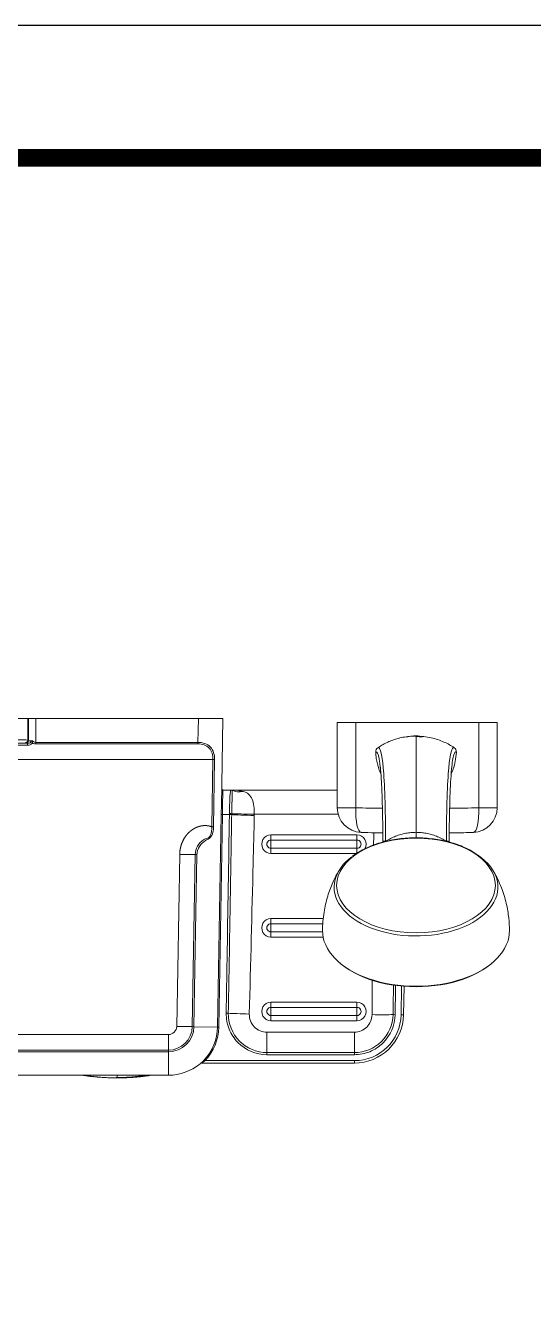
# Model space of a CAD drawing. Extents: x 4791 to 7950, y -233 to 2082.
# Drawn here: x 5805 to 6012, y 1563 to 2082 of the extents above; entities that cross this region are included whole.
import ezdxf

# ---------------------------------------------------------------- set-up
doc = ezdxf.new("R2010")
doc.units = 0
doc.header["$LTSCALE"] = 1.7
doc.header["$MEASUREMENT"] = 0
doc.layers.get('0').update_dxf_attribs({"linetype": 'CONTINUOUS'})
doc.layers.add('1', color=7, linetype='CONTINUOUS', true_color=0xffffff)

msp = doc.modelspace()

# ---------------------------------------------------------------- linework, layer by layer
at = {"ltscale": 0.5}
msp.add_lwpolyline([(4790.89, -233.13), (7950.41, -233.13), (7950.41, 2081.91), (4790.89, 2081.91)], close=True, dxfattribs=at)
at = {"color": 5, "linetype": 'ByBlock', "lineweight": 200, "const_width": 7.28}
msp.add_lwpolyline([(4841.7, -134), (7899.3, -134), (7899.3, 2028.16), (4841.7, 2028.16)], close=True, dxfattribs=at)
at = {"layer": '1', "color": 7, "linetype": 'Continuous', "lineweight": 18}
for p, q in [((5796.32, 1800.22), (5806.32, 1800.22)), ((5806.53, 1800.22), (5806.32, 1800.22)), ((5806.53, 1800.22), (5809.53, 1800.22)), ((5875.58, 1800.22), (5809.53, 1800.22)), ((5875.58, 1800.22), (5885.58, 1800.22)), ((5885.58, 1800.22), (5884.96, 1764.43)), ((5932.08, 1798.66), (5932.08, 1764.01)), ((5939.58, 1798.66), (5932.08, 1798.66)), ((5989.58, 1798.66), (5939.58, 1798.66)), ((5997.08, 1798.66), (5989.58, 1798.66)), ((5997.08, 1764.01), (5997.08, 1798.66)), ((5885.58, 1771.22), (5888.83, 1771.22)), ((5889.08, 1771.22), (5932.08, 1771.22)), ((5959.21, 1691.43), (5959, 1679.87)), ((5939.01, 1660.22), (5876.74, 1660.22)), ((5443.27, 1655.27), (5863.4, 1655.27)), ((5863.4, 1655.28), (5863.4, 1655.27))]:
    msp.add_line(p, q, dxfattribs=at)
at = {"layer": '1', "color": 7, "linetype": 'Continuous', "lineweight": 13}
for p, q in [((5806.32, 1800.22), (5806.32, 1791.48)), ((5806.53, 1791.27), (5806.53, 1800.22)), ((5809.53, 1800.22), (5809.53, 1790.58)), ((5875.41, 1790.58), (5875.58, 1800.22)), ((5939.58, 1764.01), (5939.58, 1798.66)), ((5989.58, 1764.01), (5989.58, 1798.66)), ((5805.53, 1790.27), (5805.32, 1790.48)), ((5806.32, 1791.48), (5806.53, 1791.27)), ((5809.53, 1790.58), (5875.41, 1790.58)), ((5809.53, 1790.58), (5809.53, 1789.95)), ((5875.41, 1789.95), (5875.41, 1790.58)), ((5789.63, 1790.23), (5806.11, 1790.23)), ((5806.11, 1789.39), (5789.63, 1789.39)), ((5806.11, 1789.39), (5806.11, 1790.23)), ((5875.41, 1789.95), (5809.53, 1789.95)), ((5881.52, 1783.6), (5785.01, 1783.6)), ((5881.04, 1756.24), (5881.52, 1783.6)), ((5881.52, 1783.6), (5882.21, 1783.59)), ((5882.21, 1783.59), (5881.73, 1756.23)), ((5885.58, 1771.22), (5885.46, 1764.26)), ((5883.38, 1674.87), (5884.89, 1761.22)), ((5885.39, 1761.22), (5883.88, 1674.86)), ((5885.39, 1761.22), (5884.89, 1761.22)), ((5888.22, 1761.22), (5885.39, 1761.22)), ((5888.22, 1761.22), (5889.14, 1761.2)), ((5888.22, 1761.21), (5889.14, 1761.2)), ((5932.43, 1761.39), (5898.34, 1761.39)), ((5932.08, 1764.01), (5939.58, 1764.01)), ((5989.58, 1764.01), (5997.08, 1764.01)), ((5905.08, 1752.94), (5940.08, 1752.94)), ((5905.08, 1750.88), (5905.08, 1752.94)), ((5905.08, 1747.56), (5905.08, 1750.88)), ((5940.08, 1750.88), (5905.08, 1750.88)), ((5940.08, 1752.94), (5940.08, 1750.88)), ((5940.08, 1747.56), (5940.08, 1750.88)), ((5866.78, 1675.16), (5868, 1745.06)), ((5873.12, 1675.05), (5874.34, 1744.95)), ((5875.01, 1744.93), (5873.79, 1675.03)), ((5905.08, 1747.56), (5940.08, 1747.56)), ((5905.08, 1747.56), (5905.08, 1745.46)), ((5940.08, 1745.46), (5905.08, 1745.46)), ((5940.08, 1745.46), (5940.08, 1747.56)), ((5905.08, 1718.95), (5926.48, 1718.95)), ((5905.08, 1716.89), (5905.08, 1718.95)), ((5905.08, 1713.56), (5905.08, 1716.89)), ((5926.31, 1716.89), (5905.08, 1716.89)), ((5905.08, 1711.46), (5905.08, 1713.56)), ((5905.08, 1713.56), (5926.09, 1713.56)), ((5926.34, 1711.46), (5905.08, 1711.46)), ((5958, 1679.88), (5958.21, 1691.52)), ((5905.08, 1684.95), (5940.08, 1684.95)), ((5905.08, 1682.89), (5905.08, 1684.95)), ((5905.08, 1679.57), (5905.08, 1682.89)), ((5940.08, 1682.89), (5905.08, 1682.89)), ((5940.08, 1682.89), (5940.08, 1684.95)), ((5940.08, 1679.57), (5940.08, 1682.89)), ((5886.91, 1680.49), (5887.77, 1680.48)), ((5905.08, 1677.47), (5905.08, 1679.57)), ((5905.08, 1679.57), (5940.08, 1679.57)), ((5940.08, 1677.47), (5905.08, 1677.47)), ((5940.08, 1677.47), (5940.08, 1679.57)), ((5955.58, 1679.91), (5954.73, 1679.93)), ((5958, 1679.88), (5959, 1679.87)), ((5437.77, 1671.83), (5863.4, 1671.83)), ((5863.4, 1671.83), (5863.4, 1665.49)), ((5866.78, 1675.16), (5873.12, 1675.05)), ((5873.12, 1675.05), (5873.79, 1675.03)), ((5883.38, 1674.87), (5873.79, 1675.03)), ((5883.38, 1674.87), (5883.88, 1674.86)), ((5903.49, 1672.79), (5939.01, 1672.79)), ((5903.49, 1672.79), (5903.49, 1664.49)), ((5939.01, 1672.79), (5939.01, 1664.49)), ((5437.77, 1665.49), (5863.4, 1665.49)), ((5863.4, 1664.82), (5437.77, 1664.82)), ((5863.4, 1665.49), (5863.4, 1664.82)), ((5863.4, 1655.28), (5863.4, 1664.82)), ((5878.36, 1661.22), (5877.99, 1661.56)), ((5878.36, 1661.22), (5939.01, 1661.22)), ((5903.49, 1663.65), (5903.49, 1664.49)), ((5903.49, 1664.49), (5939.01, 1664.49)), ((5939.01, 1663.65), (5903.49, 1663.65)), ((5939.01, 1663.65), (5939.01, 1664.49)), ((5939.01, 1661.22), (5939.01, 1660.22)), ((5443.27, 1655.28), (5863.4, 1655.28)), ((5841.38, 1654.22), (5841.38, 1654.22)), ((5841.93, 1654.22), (5841.93, 1654.22)), ((5842.58, 1654.22), (5842.58, 1654.22))]:
    msp.add_line(p, q, dxfattribs=at)
at = {"layer": '1', "color": 7, "linetype": 'Continuous', "lineweight": 18}
for centre, radius, start, end in [((5964.08, 1780.74), 12.48, 90, 107.1984), ((5964.08, 1780.74), 12.48, 86.6517, 90), ((5885.58, 1771.72), 0.5, 179, 270), ((5942.08, 1764.01), 10, 180, 268.0492), ((5987.08, 1764.01), 10, 271.9508, 0), ((5842.58, 1745.81), 91.59, 261.3008, 261.8102), ((5842.58, 1745.81), 91.59, 261.3008, 270), ((5842.58, 1745.81), 91.59, 261.8102, 262.1662), ((5842.58, 1745.81), 91.59, 262.1662, 262.532), ((5842.58, 1745.81), 91.59, 262.532, 262.8819), ((5842.58, 1745.81), 91.59, 262.8819, 263.679), ((5842.58, 1745.81), 91.59, 263.679, 264.0167), ((5842.58, 1745.81), 91.59, 264.0167, 264.4694), ((5842.58, 1745.81), 91.59, 264.4694, 264.807), ((5842.58, 1745.81), 91.59, 264.807, 266.1755), ((5842.58, 1745.81), 91.59, 266.1755, 266.5191), ((5842.58, 1745.81), 91.59, 266.5191, 267.5897), ((5842.58, 1745.81), 91.59, 267.5897, 267.9333), ((5842.58, 1745.81), 91.59, 267.9333, 268.4033), ((5842.58, 1745.81), 91.59, 268.4033, 268.7525), ((5842.58, 1745.81), 91.59, 268.7525, 269.2478), ((5842.58, 1745.81), 91.59, 269.2478, 269.5893), ((5842.58, 1745.81), 91.59, 269.5893, 270), ((5842.58, 1745.81), 91.59, 270, 278.6992), ((5842.58, 1745.81), 91.59, 270, 270.0891), ((5842.58, 1745.81), 91.59, 270.0891, 270.4324), ((5842.58, 1745.81), 91.59, 270.4324, 272.2598), ((5842.58, 1745.81), 91.59, 272.2598, 272.4459), ((5842.58, 1745.81), 91.59, 272.4459, 273.4965), ((5842.58, 1745.81), 91.59, 273.3337, 273.4965), ((5842.58, 1745.81), 91.59, 273.4965, 273.5846), ((5842.58, 1745.81), 91.59, 273.5846, 275.2714), ((5842.58, 1745.81), 91.59, 275.2714, 275.44), ((5842.58, 1745.81), 91.59, 275.44, 276.0473), ((5842.58, 1745.81), 91.59, 276.0473, 276.055), ((5842.58, 1745.81), 91.59, 277.1413, 277.2549), ((5842.58, 1745.81), 91.59, 277.2549, 278.6992)]:
    msp.add_arc(centre, radius, start, end, dxfattribs=at)
at = {"layer": '1', "color": 7, "linetype": 'Continuous', "lineweight": 13}
for centre, radius, start, end in [((5964.08, 1780.74), 12.18, 78.1594, 90), ((5939.01, 1680.22), 19, 270, 359), ((5863.4, 1675.22), 3.39, 270, 359), ((5863.4, 1675.22), 9.73, 270, 359), ((5863.4, 1675.22), 19.99, 316.8961, 359)]:
    msp.add_arc(centre, radius, start, end, dxfattribs=at)
at = {"layer": '1', "color": 7, "linetype": 'Continuous', "lineweight": 18, "extrusion": (0, 0, -1)}
for centre, radius, start, end in [((-5939.01, 1680.22), 20, 181, 270), ((-5842.58, 1745.81), 91.59, 270.002, 278.6992), ((-5842.58, 1745.81), 91.59, 270.002, 278.6992), ((-5842.58, 1745.81), 91.59, 270, 278.6992), ((-5842.58, 1745.81), 91.59, 270, 278.6992), ((-5842.58, 1745.81), 91.59, 261.3008, 270.002), ((-5842.58, 1745.81), 91.59, 261.3008, 270.002), ((-5842.58, 1745.81), 91.59, 261.3008, 270), ((-5842.58, 1745.81), 91.59, 261.3008, 270)]:
    msp.add_arc(centre, radius, start, end, dxfattribs=at)
at = {"layer": '1', "color": 7, "linetype": 'Continuous', "lineweight": 13, "extrusion": (0, 0, -1)}
for radius, end in [(10.4, 270), (20.49, 223.1039)]:
    msp.add_arc((-5863.4, 1675.22), radius, 181, end, dxfattribs=at)
at = {"layer": '1', "color": 7, "linetype": 'Continuous', "lineweight": 13}
for centre, major_axis, ratio, start_param, end_param in [((5796.32, 1791.48), (10, 0), 0.01571, 0.017453, 1.570796), ((5805.32, 1791.48), (-0.707, -0.707), 0.999695, 0.78555, 2.356042), ((5805.53, 1791.27), (-0.707, -0.707), 0.999695, 0.78555, 2.356042), ((5809.53, 1791.27), (3, 0), 0.023273, 3.159046, 4.179762), ((5808.07, 1788.91), (-1.56, 1.26), 0.568767, 5.142211, 5.676888), ((5809.53, 1790.27), (4, 0), 0.017455, 3.159046, 3.687156), ((5888.83, 1770.22), (0, 1), 0.99677, 5.790672, 6.283185), ((5888.84, 1770.22), (0, 1), 0.999207, 5.821077, 6.283185), ((5893.74, 1780.06), (-4.66, -8.85), 0.795475, 0.029304, 0.585213), ((5885.46, 1764.42), (0.5, -0.009), 0.304869, 3.141593, 4.71771), ((5888.22, 1761.59), (-1, 0.02), 0.041695, 3.544582, 4.713238), ((5898.34, 1761.56), (-10, 0.1), 0.017452, 0.402684, 1.570971), ((5898.34, 1761.05), (-10, 0.24), 0.017448, 0.402796, 1.571208), ((5942.08, 1764.01), (-0.34, -9.99), 0.249864, 4.720899, 6.283085), ((5987.08, 1764.01), (0.34, -9.99), 0.249864, 6.279359, 7.845471), ((5905.08, 1749.2), (3.74, 0), 0.999848, 1.570796, 4.712389), ((5905.08, 1749.22), (-1.66, 0), 0.999848, 4.712389, 7.853982), ((5940.08, 1749.2), (3.74, 0), 0.999848, 5.76173, 7.853982), ((5940.08, 1749.22), (-1.66, 0), 0.999848, 1.570796, 4.712389), ((5964.08, 1731.74), (33.3, 0), 0.596225, 2.98713, 6.398024), ((5905.08, 1715.2), (3.74, 0), 0.999848, 1.570796, 4.712389), ((5905.08, 1715.22), (-1.66, 0), 0.999848, 4.712389, 7.853982), ((5905.08, 1681.21), (3.74, 0), 0.999848, 1.570796, 4.712389), ((5905.08, 1681.23), (-1.66, 0), 0.999848, 4.712389, 7.853982), ((5940.08, 1681.21), (3.74, 0), 0.999848, 4.712389, 7.853982), ((5940.08, 1681.23), (-1.66, 0), 0.999848, 1.570796, 4.712389), ((5896.31, 1680.34), (-10, 0.27), 0.017446, 0.546949, 1.571264), ((5946.19, 1680.09), (10, -0.08), 0.017452, 4.71253, 5.73577), ((5876.28, 1661.22), (0, 1), 0.977992, 3.713811, 3.761265)]:
    msp.add_ellipse(centre, major_axis=major_axis, ratio=ratio, start_param=start_param, end_param=end_param, dxfattribs=at)
msp.add_ellipse((5964.08, 1732.43), major_axis=(32.28, 0), ratio=0.596225, dxfattribs=at)
at = {"layer": '1', "color": 7, "linetype": 'Continuous', "lineweight": 18}
for centre, major_axis, ratio, start_param, end_param in [((5964.08, 1731.74), (33.3, 0), 0.596225, 2.468509, 2.98713), ((5964.08, 1731.74), (33.3, 0), 0.596225, 0.114839, 0.721523), ((5964.08, 1714.09), (-38, 0), 0.596225, 6.279459, 9.428504), ((5964.08, 1713.72), (37.7, 0), 0.596225, 3.638571, 5.786207), ((5875.63, 1660.74), (0.645, -0.765), 0.011229, 0.09119, 0.100595)]:
    msp.add_ellipse(centre, major_axis=major_axis, ratio=ratio, start_param=start_param, end_param=end_param, dxfattribs=at)
at = {"layer": '1', "color": 7, "linetype": 'Continuous', "lineweight": 13}
for points, degree, knots in [([(5806.11, 1790.23), (5806.3, 1790.23), (5806.49, 1790.24), (5806.8, 1790.29), (5806.92, 1790.32), (5807.06, 1790.36), (5807.08, 1790.37), (5807.12, 1790.39), (5807.14, 1790.4), (5807.17, 1790.42), (5807.18, 1790.43), (5807.19, 1790.44), (5807.19, 1790.45), (5807.2, 1790.45)], 3, [0, 0, 0, 0, 0.528618, 0.528618, 0.839446, 0.839446, 0.895958, 0.895958, 0.95327, 0.95327, 0.982773, 0.982773, 1, 1, 1, 1]), ([(5807.2, 1790.45), (5807.22, 1790.49), (5807.25, 1790.53), (5807.31, 1790.61), (5807.34, 1790.66), (5807.41, 1790.75), (5807.46, 1790.8), (5807.56, 1790.9), (5807.62, 1790.95), (5807.74, 1791.04), (5807.79, 1791.07), (5807.89, 1791.14), (5807.94, 1791.17), (5808, 1791.2), (5808, 1791.21), (5808.01, 1791.21)], 3, [0, 0, 0, 0, 0.139275, 0.139275, 0.277239, 0.277239, 0.440101, 0.440101, 0.648676, 0.648676, 0.819149, 0.819149, 0.990153, 0.990153, 1, 1, 1, 1]), ([(5808.01, 1791.21), (5808.03, 1791.19), (5808.06, 1791.17), (5808.29, 1790.99), (5808.51, 1790.85), (5808.93, 1790.67), (5809.12, 1790.62), (5809.39, 1790.59), (5809.46, 1790.58), (5809.53, 1790.58)], 3, [0, 0, 0, 0, 0.063928, 0.063928, 0.540238, 0.540238, 0.878753, 0.878753, 1, 1, 1, 1]), ([(5808.01, 1791.21), (5808.01, 1791.2), (5808.01, 1791.2), (5808.02, 1791.17), (5808.04, 1791.15), (5808.06, 1791.1), (5808.07, 1791.07), (5808.11, 1790.99), (5808.13, 1790.94), (5808.17, 1790.84), (5808.18, 1790.79), (5808.2, 1790.66), (5808.21, 1790.58), (5808.19, 1790.45), (5808.17, 1790.41), (5808.13, 1790.32), (5808.1, 1790.28), (5808.07, 1790.24)], 3, [0, 0, 0, 0, 0.009278, 0.009278, 0.089428, 0.089428, 0.169543, 0.169543, 0.329126, 0.329126, 0.469832, 0.469832, 0.698249, 0.698249, 0.848801, 0.848801, 1, 1, 1, 1]), ([(5875.41, 1790.58), (5877.35, 1790.58), (5879.24, 1789.95), (5881.68, 1787.42), (5882.24, 1785.52), (5882.21, 1783.59)], 3, [0, 0, 0, 0, 0.5, 0.5, 1, 1, 1, 1]), ([(5808.07, 1790.24), (5807.99, 1790.11), (5807.87, 1789.99), (5807.57, 1789.76), (5807.37, 1789.65), (5806.9, 1789.48), (5806.62, 1789.42), (5806.27, 1789.39), (5806.19, 1789.39), (5806.11, 1789.39)], 3, [0, 0, 0, 0, 0.241099, 0.241099, 0.544622, 0.544622, 0.900155, 0.900155, 1, 1, 1, 1]), ([(5809.53, 1789.95), (5809.18, 1789.95), (5808.83, 1790), (5808.5, 1790.1), (5808.38, 1790.13), (5808.25, 1790.17), (5808.12, 1790.22), (5808.09, 1790.23), (5808.07, 1790.24)], 3, [0, 0, 0, 0, 0.693295, 0.693295, 0.693295, 0.950857, 0.950857, 1, 1, 1, 1]), ([(5881.52, 1783.6), (5881.55, 1785.34), (5881.06, 1787.06), (5878.86, 1789.38), (5877.15, 1789.95), (5875.41, 1789.95)], 3, [0, 0, 0, 0, 0.5, 0.5, 1, 1, 1, 1]), ([(5949.77, 1778.03), (5949.76, 1778.21), (5949.65, 1779.53), (5949.48, 1781.21), (5949.25, 1782.98), (5949.01, 1784.42), (5948.66, 1785.81), (5948.21, 1786.73), (5947.85, 1786.69), (5947.68, 1786.66)], 3, [0, 0, 0, 0, 0.029024, 0.208861, 0.301581, 0.420594, 0.587018, 0.80454, 1, 1, 1, 1]), ([(5978.4, 1778.05), (5978.41, 1778.23), (5978.42, 1778.4), (5978.69, 1781.59), (5978.97, 1783.71), (5979.66, 1786.37), (5980.06, 1786.9), (5980.49, 1786.66)], 3, [0, 0, 0, 0, 0.027628, 0.027628, 0.513814, 0.513814, 1, 1, 1, 1]), ([(5888.22, 1761.63), (5888.27, 1764.2), (5888.35, 1766.67), (5888.54, 1770.19), (5888.64, 1771.22), (5888.83, 1771.22)], 3, [0, 0, 0, 0, 0.5, 0.5, 1, 1, 1, 1]), ([(5889.08, 1771.22), (5889.08, 1771.22), (5889.09, 1771.22), (5890.03, 1771.21), (5890.96, 1771.15), (5892.51, 1770.92), (5893.13, 1770.8), (5893.74, 1770.64)], 3, [0, 0, 0, 0, 0.003511, 0.003511, 0.596923, 0.596923, 1, 1, 1, 1]), ([(5889.08, 1771.22), (5889.08, 1771.22), (5889.08, 1771.22), (5889.08, 1771.22), (5889.09, 1771.22), (5889.14, 1771.21), (5889.19, 1771.19), (5889.25, 1771.15), (5889.27, 1771.13), (5889.28, 1771.11)], 3, [0, 0, 0, 0, 0.00434, 0.00434, 0.110176, 0.110176, 0.693323, 0.693323, 1, 1, 1, 1]), ([(5889.3, 1771.1), (5889.4, 1770.94), (5889.35, 1769.86), (5889.26, 1766.41), (5889.19, 1764.04), (5889.14, 1761.59)], 3, [0, 0, 0, 0, 0.5, 0.5, 1, 1, 1, 1]), ([(5893.74, 1770.64), (5895.52, 1770.17), (5896.76, 1769.15), (5898.18, 1765.87), (5898.39, 1763.65), (5898.34, 1761.39)], 3, [0, 0, 0, 0, 0.5, 0.5, 1, 1, 1, 1]), ([(5886.91, 1680.49), (5887.03, 1687.83), (5887.15, 1695.16), (5887.58, 1722.06), (5887.9, 1741.64), (5888.22, 1761.21)], 3, [0, 0, 0, 0, 0.272507, 0.272507, 1, 1, 1, 1]), ([(5889.14, 1761.2), (5889.13, 1760.53), (5889.11, 1759.87), (5889.06, 1756.53), (5889.01, 1753.87), (5888.79, 1740.54), (5888.61, 1729.87), (5888.21, 1706.3), (5887.99, 1693.39), (5887.77, 1680.48)], 3, [0, 0, 0, 0, 0.024773, 0.024773, 0.123867, 0.123867, 0.520239, 0.520239, 1, 1, 1, 1]), ([(5898.34, 1760.88), (5898.18, 1754.38), (5898.03, 1747.89), (5897.37, 1720.99), (5896.85, 1700.58), (5896.31, 1680.17)], 3, [0, 0, 0, 0, 0.24132, 0.24132, 1, 1, 1, 1]), ([(5898.34, 1761.39), (5898.34, 1761.34), (5898.34, 1761.3), (5898.34, 1761.13), (5898.34, 1761), (5898.34, 1760.88)], 3, [0, 0, 0, 0, 0.270595, 0.270595, 1, 1, 1, 1]), ([(5868, 1745.06), (5868.02, 1746.34), (5868.29, 1747.59), (5868.55, 1748.85), (5869.05, 1750.02), (5869.55, 1751.21), (5870.28, 1752.25), (5871.02, 1753.31), (5871.96, 1754.16), (5872.92, 1755.04), (5874.04, 1755.64), (5874.6, 1755.95), (5875.2, 1756.17), (5875.8, 1756.4), (5876.42, 1756.55), (5877.05, 1756.69), (5877.68, 1756.74), (5878.33, 1756.79), (5878.97, 1756.73), (5879.61, 1756.68), (5880.23, 1756.52), (5880.65, 1756.4), (5881.04, 1756.24)], 2, [0, 0, 0, 0.127666, 0.127666, 0.255332, 0.255332, 0.382999, 0.382999, 0.510665, 0.510665, 0.638331, 0.638331, 0.702164, 0.702164, 0.765997, 0.765997, 0.82983, 0.82983, 0.893663, 0.893663, 0.957497, 0.957497, 1, 1, 1]), ([(5874.34, 1744.95), (5874.38, 1747.35), (5875.67, 1749.75), (5878.18, 1751.31), (5878.71, 1751.54), (5879.53, 1751.78), (5879.81, 1751.85), (5880.2, 1752.25), (5880.33, 1752.5), (5880.93, 1753.8), (5881.06, 1755.04), (5881.04, 1756.24)], 3, [0, 0, 0, 0, 0.5, 0.5, 0.625, 0.625, 0.6875, 0.6875, 0.75, 0.75, 1, 1, 1, 1]), ([(5881.73, 1756.23), (5881.71, 1755.02), (5881.51, 1753.81), (5880.76, 1752.27), (5880.42, 1751.81), (5879.53, 1751.22), (5879.03, 1751), (5877.59, 1750.11), (5876.68, 1749.29), (5875.41, 1747.31), (5875.03, 1746.14), (5875.01, 1744.93)], 3, [0, 0, 0, 0, 0.25, 0.25, 0.375, 0.375, 0.5, 0.5, 0.75, 0.75, 1, 1, 1, 1]), ([(5964.08, 1754.02), (5963.4, 1754), (5962.02, 1753.97), (5959.94, 1753.67), (5957.85, 1753.18), (5955.77, 1752.48), (5953.71, 1751.59), (5952.4, 1750.83), (5951.73, 1750.44)], 3, [0, 0, 0, 0, 0.157598, 0.318344, 0.482594, 0.650703, 0.823038, 1, 1, 1, 1]), ([(5964.08, 1754.02), (5964.77, 1754), (5966.15, 1753.97), (5968.23, 1753.67), (5970.31, 1753.18), (5972.39, 1752.48), (5974.45, 1751.59), (5975.77, 1750.83), (5976.43, 1750.44)], 3, [0, 0, 0, 0, 0.157597, 0.318341, 0.482591, 0.6507, 0.823036, 1, 1, 1, 1]), ([(5954.73, 1679.93), (5954.74, 1680.6), (5954.75, 1681.26), (5954.81, 1684.6), (5954.86, 1687.26), (5954.92, 1690.62), (5954.93, 1691.3), (5954.95, 1691.99)], 3, [0, 0, 0, 0, 0.165817, 0.165817, 0.829085, 0.829085, 1, 1, 1, 1]), ([(5903.49, 1663.65), (5899.07, 1663.65), (5894.73, 1665.49), (5890.14, 1670.16), (5888.91, 1672.03), (5887.28, 1676.1), (5886.88, 1678.28), (5886.91, 1680.49)], 3, [0, 0, 0, 0, 0.5, 0.5, 0.75, 0.75, 1, 1, 1, 1]), ([(5887.77, 1680.48), (5887.7, 1676.28), (5889.34, 1672.18), (5895.22, 1666.2), (5899.29, 1664.49), (5903.49, 1664.49)], 3, [0, 0, 0, 0, 0.5, 0.5, 1, 1, 1, 1]), ([(5896.31, 1680.17), (5896.26, 1678.24), (5897, 1676.34), (5899.68, 1673.58), (5901.56, 1672.79), (5903.49, 1672.79)], 3, [0, 0, 0, 0, 0.5, 0.5, 1, 1, 1, 1]), ([(5939.01, 1664.49), (5943.11, 1664.49), (5947.11, 1666.13), (5952.94, 1671.86), (5954.66, 1675.83), (5954.73, 1679.93)], 3, [0, 0, 0, 0, 0.5, 0.5, 1, 1, 1, 1]), ([(5939.01, 1672.79), (5940.89, 1672.79), (5942.73, 1673.55), (5945.4, 1676.19), (5946.18, 1678.03), (5946.19, 1679.92)], 3, [0, 0, 0, 0, 0.5, 0.5, 1, 1, 1, 1]), ([(5955.58, 1679.91), (5955.5, 1675.59), (5953.67, 1671.38), (5949.09, 1666.89), (5947.27, 1665.69), (5943.29, 1664.06), (5941.17, 1663.65), (5939.01, 1663.65)], 3, [0, 0, 0, 0, 0.5, 0.5, 0.75, 0.75, 1, 1, 1, 1]), ([(5878.36, 1661.22), (5878.14, 1661.06), (5877.92, 1660.91), (5877.54, 1660.66), (5877.38, 1660.55), (5877.12, 1660.4), (5877.02, 1660.34), (5876.87, 1660.26), (5876.82, 1660.24), (5876.76, 1660.22), (5876.75, 1660.22), (5876.74, 1660.22)], 3, [0, 0, 0, 0, 0.347262, 0.347262, 0.619476, 0.619476, 0.807201, 0.807201, 0.944219, 0.944219, 1, 1, 1, 1]), ([(5828.8, 1655.26), (5828.88, 1655.25), (5829.17, 1655.21), (5829.64, 1655.14), (5829.99, 1655.09), (5830.08, 1655.07), (5830.1, 1655.07)], 3, [0, 0, 0, 0, 0.129441, 0.476533, 0.786463, 1, 1, 1, 1]), ([(5830.67, 1654.99), (5830.67, 1654.99), (5830.67, 1654.99), (5830.67, 1654.99), (5830.69, 1654.99), (5830.79, 1654.98), (5831.1, 1654.94), (5831.42, 1654.9), (5831.68, 1654.87), (5831.87, 1654.85), (5832.07, 1654.83), (5832.33, 1654.8), (5832.64, 1654.76), (5832.95, 1654.73), (5833.04, 1654.71), (5833.06, 1654.71), (5833.06, 1654.71), (5833.06, 1654.71)], 3, [0, 0, 0, 0, 0.000029, 0.027076, 0.081699, 0.187534, 0.29327, 0.402389, 0.456117, 0.510171, 0.564051, 0.618302, 0.727823, 0.827841, 0.935787, 0.99076, 1, 1, 1, 1]), ([(5831.22, 1654.92), (5831.22, 1654.92), (5831.22, 1654.92), (5831.22, 1654.92), (5831.22, 1654.92), (5831.24, 1654.92), (5831.27, 1654.92), (5831.37, 1654.91), (5831.45, 1654.9), (5831.58, 1654.88), (5831.66, 1654.87), (5831.73, 1654.86), (5831.82, 1654.85), (5831.91, 1654.84), (5832, 1654.83), (5832.07, 1654.82), (5832.14, 1654.81), (5832.28, 1654.8), (5832.35, 1654.79), (5832.46, 1654.78), (5832.48, 1654.77), (5832.51, 1654.77), (5832.51, 1654.77), (5832.51, 1654.77), (5832.51, 1654.77), (5832.51, 1654.77)], 3, [0, 0, 0, 0, 0.022788, 0.022788, 0.125305, 0.125305, 0.231378, 0.231378, 0.337719, 0.337719, 0.439313, 0.439313, 0.439313, 0.568269, 0.568269, 0.568269, 0.669987, 0.669987, 0.776346, 0.776346, 0.882791, 0.882791, 0.98554, 0.98554, 1, 1, 1, 1]), ([(5833.74, 1654.64), (5833.74, 1654.64), (5833.74, 1654.64), (5833.76, 1654.64), (5833.93, 1654.63), (5834.25, 1654.6), (5834.55, 1654.57), (5834.79, 1654.55), (5835.15, 1654.52), (5835.46, 1654.5), (5835.7, 1654.48)], 3, [0, 0, 0, 0, 0.001469, 0.13613, 0.26794, 0.412249, 0.562186, 0.634873, 0.702767, 1, 1, 1, 1]), ([(5835.81, 1654.47), (5835.61, 1654.48), (5835.32, 1654.51), (5834.98, 1654.53), (5834.78, 1654.55), (5834.62, 1654.56), (5834.47, 1654.58), (5834.34, 1654.59), (5834.29, 1654.59), (5834.29, 1654.59), (5834.29, 1654.59)], 3, [0, 0, 0, 0, 0.339458, 0.509186, 0.593279, 0.683559, 0.775518, 0.850266, 0.921555, 1, 1, 1, 1]), ([(5836.47, 1654.42), (5836.47, 1654.42), (5836.47, 1654.42), (5836.47, 1654.42), (5836.47, 1654.42), (5836.47, 1654.42), (5836.47, 1654.42), (5836.5, 1654.42), (5836.55, 1654.42), (5836.63, 1654.41), (5836.74, 1654.41), (5836.84, 1654.4), (5836.91, 1654.4), (5836.95, 1654.39), (5836.99, 1654.39), (5837.02, 1654.39), (5837.02, 1654.39), (5837.02, 1654.39), (5837.02, 1654.39), (5837.02, 1654.39), (5837.02, 1654.38), (5837.02, 1654.38)], 3, [0, 0, 0, 0, 0.023321, 0.267995, 0.329131, 0.344412, 0.359459, 0.388983, 0.418699, 0.448258, 0.509229, 0.57024, 0.585182, 0.600002, 0.629703, 0.659235, 0.674246, 0.689521, 0.750652, 0.995322, 1, 1, 1, 1]), ([(5838.73, 1654.3), (5838.73, 1654.3), (5838.73, 1654.3), (5838.73, 1654.3), (5838.75, 1654.3), (5838.8, 1654.3), (5838.84, 1654.3), (5838.88, 1654.3)], 3, [0, 0, 0, 0, 0.782245, 0.782245, 0.889213, 0.889213, 1, 1, 1, 1]), ([(5838.88, 1654.3), (5838.88, 1654.3), (5838.88, 1654.3), (5838.96, 1654.29), (5839.05, 1654.29), (5839.17, 1654.28), (5839.21, 1654.28), (5839.27, 1654.28), (5839.28, 1654.28), (5839.28, 1654.28), (5839.28, 1654.28), (5839.28, 1654.28), (5839.28, 1654.28), (5839.28, 1654.28)], 3, [0, 0, 0, 0, 0.000313, 0.000313, 0.186544, 0.186544, 0.274255, 0.274255, 0.361439, 0.361439, 0.9969, 0.9969, 1, 1, 1, 1]), ([(5840.02, 1654.25), (5840.02, 1654.25), (5840.03, 1654.25), (5840.04, 1654.25), (5840.1, 1654.25), (5840.26, 1654.25), (5840.5, 1654.24), (5840.78, 1654.24), (5841.08, 1654.23), (5841.38, 1654.23), (5841.68, 1654.23), (5841.98, 1654.22), (5842.29, 1654.22), (5842.48, 1654.22), (5842.58, 1654.22)], 3, [0, 0, 0, 0, 0.00349, 0.051965, 0.150304, 0.242633, 0.330143, 0.424411, 0.519733, 0.616491, 0.713277, 0.808919, 0.903976, 1, 1, 1, 1]), ([(5841.38, 1654.22), (5841.33, 1654.23), (5841.23, 1654.23), (5841.07, 1654.23), (5840.92, 1654.23), (5840.78, 1654.23), (5840.67, 1654.24), (5840.61, 1654.24), (5840.59, 1654.24), (5840.58, 1654.24)], 3, [0, 0, 0, 0, 0.142595, 0.283912, 0.429192, 0.566419, 0.68934, 0.823032, 1, 1, 1, 1]), ([(5842.58, 1654.24), (5842.4, 1654.24), (5842.21, 1654.24), (5841.96, 1654.25), (5841.89, 1654.25), (5841.74, 1654.25), (5841.68, 1654.26), (5841.58, 1654.26), (5841.55, 1654.27), (5841.56, 1654.28), (5841.61, 1654.28), (5841.67, 1654.28), (5841.74, 1654.29), (5841.83, 1654.29), (5842.01, 1654.29), (5842.1, 1654.3), (5842.16, 1654.3)], 3, [0, 0, 0, 0, 0.215545, 0.215545, 0.325587, 0.325587, 0.436186, 0.436186, 0.574746, 0.574746, 0.711528, 0.711528, 0.711528, 0.86538, 0.86538, 1, 1, 1, 1]), ([(5842.58, 1654.25), (5842.5, 1654.25), (5842.35, 1654.25), (5842.13, 1654.25), (5841.94, 1654.26), (5841.83, 1654.27), (5841.92, 1654.27), (5842.02, 1654.28), (5842.13, 1654.28), (5842.29, 1654.29), (5842.38, 1654.29), (5842.43, 1654.29)], 3, [0, 0, 0, 0, 0.124245, 0.248239, 0.375644, 0.497238, 0.622154, 0.685088, 0.748831, 0.874515, 1, 1, 1, 1]), ([(5842.58, 1654.22), (5842.54, 1654.22), (5842.49, 1654.22), (5842.38, 1654.22), (5842.32, 1654.22), (5842.16, 1654.22), (5842.03, 1654.22), (5841.93, 1654.22)], 3, [0, 0, 0, 0, 0.258739, 0.258739, 0.512101, 0.512101, 1, 1, 1, 1]), ([(5842.58, 1654.33), (5842.73, 1654.33), (5843.02, 1654.34), (5843.52, 1654.36), (5843.94, 1654.36), (5844.27, 1654.37), (5844.6, 1654.38), (5845.04, 1654.39), (5845.58, 1654.4), (5846.03, 1654.42), (5846.39, 1654.44), (5846.92, 1654.47), (5847.7, 1654.52), (5848.72, 1654.61), (5849.56, 1654.69), (5850.25, 1654.76), (5851.3, 1654.87), (5852.56, 1655.01), (5853.98, 1655.16), (5854.65, 1655.23), (5854.96, 1655.27)], 3, [0, 0, 0, 0, 0.04172, 0.083398, 0.123342, 0.141091, 0.159631, 0.201314, 0.243437, 0.286191, 0.307441, 0.328522, 0.412801, 0.497028, 0.581266, 0.623385, 0.665364, 0.834849, 0.919377, 1, 1, 1, 1]), ([(5842.58, 1654.3), (5842.7, 1654.31), (5842.94, 1654.32), (5843.44, 1654.34), (5843.87, 1654.35), (5844.17, 1654.35), (5844.35, 1654.36), (5845.13, 1654.37), (5846.06, 1654.4), (5847.07, 1654.46), (5847.74, 1654.51), (5848.57, 1654.57), (5849.56, 1654.66), (5850.56, 1654.77), (5851.59, 1654.88), (5852.64, 1654.99), (5853.69, 1655.11), (5854.58, 1655.2), (5855.08, 1655.25), (5855.26, 1655.27)], 3, [0, 0, 0, 0, 0.03913, 0.078713, 0.118514, 0.138369, 0.148239, 0.158109, 0.315722, 0.355319, 0.394865, 0.473927, 0.553048, 0.632038, 0.711347, 0.791735, 0.871341, 0.951021, 1, 1, 1, 1]), ([(5848.32, 1654.4), (5848.27, 1654.39), (5848.15, 1654.39), (5847.96, 1654.37), (5847.57, 1654.35), (5846.93, 1654.33), (5846.12, 1654.3), (5845.52, 1654.29), (5845.16, 1654.28), (5844.76, 1654.27), (5844.28, 1654.26), (5843.71, 1654.25), (5843.24, 1654.25), (5842.86, 1654.24), (5842.67, 1654.25), (5842.58, 1654.25)], 3, [0, 0, 0, 0, 0.045612, 0.089246, 0.133122, 0.309555, 0.483835, 0.550271, 0.602199, 0.649521, 0.737115, 0.824743, 0.912379, 0.956163, 1, 1, 1, 1]), ([(5846.03, 1654.29), (5845.89, 1654.29), (5845.63, 1654.28), (5845.19, 1654.27), (5844.75, 1654.26), (5844.17, 1654.25), (5843.59, 1654.24), (5843.08, 1654.24), (5842.79, 1654.24), (5842.65, 1654.24), (5842.58, 1654.24)], 3, [0, 0, 0, 0, 0.122989, 0.247475, 0.379518, 0.504165, 0.752104, 0.876089, 0.938026, 1, 1, 1, 1]), ([(5842.58, 1654.22), (5842.65, 1654.22), (5842.77, 1654.22), (5842.98, 1654.22), (5843.18, 1654.22), (5843.24, 1654.22), (5843.26, 1654.22)], 3, [0, 0, 0, 0, 0.185359, 0.350082, 0.660105, 1, 1, 1, 1]), ([(5842.73, 1654.22), (5842.72, 1654.22), (5842.71, 1654.22), (5842.69, 1654.22), (5842.65, 1654.22), (5842.6, 1654.22), (5842.58, 1654.22)], 3, [0, 0, 0, 0, 0.188643, 0.462027, 0.733339, 1, 1, 1, 1]), ([(5842.78, 1654.29), (5842.77, 1654.29), (5842.75, 1654.29), (5842.74, 1654.29), (5842.74, 1654.29), (5842.74, 1654.29)], 3, [0, 0, 0, 0, 0.536794, 0.536794, 1, 1, 1, 1]), ([(5842.74, 1654.29), (5842.74, 1654.29), (5842.74, 1654.29), (5842.75, 1654.28), (5842.75, 1654.28), (5842.76, 1654.28), (5842.77, 1654.28), (5842.81, 1654.28), (5842.83, 1654.28), (5842.88, 1654.28), (5842.9, 1654.28), (5842.96, 1654.28), (5842.99, 1654.28), (5843.02, 1654.28)], 3, [0, 0, 0, 0, 0.059699, 0.059699, 0.1355, 0.1355, 0.286704, 0.286704, 0.587401, 0.587401, 0.808477, 0.808477, 1, 1, 1, 1]), ([(5843.31, 1654.29), (5843.23, 1654.29), (5843.14, 1654.29), (5843, 1654.29), (5842.96, 1654.29), (5842.87, 1654.29), (5842.82, 1654.29), (5842.78, 1654.29)], 3, [0, 0, 0, 0, 0.521079, 0.521079, 0.779811, 0.779811, 1, 1, 1, 1]), ([(5843.02, 1654.28), (5843.04, 1654.28), (5843.08, 1654.28), (5843.12, 1654.28), (5843.15, 1654.28), (5843.22, 1654.28), (5843.26, 1654.29), (5843.3, 1654.29), (5843.31, 1654.29), (5843.32, 1654.29), (5843.32, 1654.29), (5843.32, 1654.29), (5843.32, 1654.29), (5843.31, 1654.29)], 3, [0, 0, 0, 0, 0.17224, 0.17224, 0.381007, 0.381007, 0.798277, 0.798277, 0.895995, 0.895995, 0.949044, 0.949044, 1, 1, 1, 1]), ([(5844.42, 1654.33), (5844.4, 1654.33), (5844.38, 1654.33), (5844.4, 1654.33), (5844.51, 1654.34), (5844.67, 1654.35), (5844.91, 1654.36), (5845.12, 1654.36), (5845.24, 1654.35), (5845.19, 1654.34), (5845.07, 1654.33), (5844.94, 1654.32), (5844.87, 1654.32)], 3, [0, 0, 0, 0, 0.030736, 0.061925, 0.126206, 0.259835, 0.378383, 0.499936, 0.618692, 0.742713, 0.867129, 1, 1, 1, 1]), ([(5844.55, 1654.33), (5844.53, 1654.33), (5844.51, 1654.33), (5844.46, 1654.33), (5844.43, 1654.33), (5844.42, 1654.33)], 3, [0, 0, 0, 0, 0.494052, 0.494052, 1, 1, 1, 1]), ([(5845.01, 1654.34), (5845.01, 1654.34), (5844.99, 1654.35), (5844.86, 1654.35), (5844.79, 1654.34), (5844.68, 1654.34), (5844.65, 1654.34), (5844.6, 1654.33), (5844.58, 1654.33), (5844.55, 1654.33)], 3, [0, 0, 0, 0, 0.329874, 0.329874, 0.674736, 0.674736, 0.830506, 0.830506, 1, 1, 1, 1]), ([(5844.75, 1654.31), (5844.74, 1654.31), (5844.74, 1654.32), (5844.76, 1654.32), (5844.78, 1654.32), (5844.8, 1654.32)], 3, [0, 0, 0, 0, 0.50783, 0.50783, 1, 1, 1, 1]), ([(5844.87, 1654.32), (5844.85, 1654.31), (5844.83, 1654.31), (5844.78, 1654.31), (5844.76, 1654.31), (5844.75, 1654.31)], 3, [0, 0, 0, 0, 0.489999, 0.489999, 1, 1, 1, 1]), ([(5844.8, 1654.32), (5844.85, 1654.32), (5844.9, 1654.33), (5844.97, 1654.33), (5845, 1654.34), (5845.01, 1654.34)], 3, [0, 0, 0, 0, 0.48075, 0.48075, 1, 1, 1, 1]), ([(5846.22, 1654.29), (5846.22, 1654.29), (5846.22, 1654.29), (5846.21, 1654.29), (5846.16, 1654.29), (5846.11, 1654.29), (5846.08, 1654.29), (5846.05, 1654.29), (5846.03, 1654.29), (5846.03, 1654.29)], 3, [0, 0, 0, 0, 0.002261, 0.313373, 0.624851, 0.780814, 0.863819, 0.937477, 1, 1, 1, 1]), ([(5846.37, 1654.3), (5846.4, 1654.31), (5846.45, 1654.31), (5846.52, 1654.31), (5846.55, 1654.31), (5846.66, 1654.31), (5846.73, 1654.32), (5846.94, 1654.32), (5847.08, 1654.33), (5847.47, 1654.35), (5847.71, 1654.36), (5848, 1654.38), (5848.06, 1654.38), (5848.12, 1654.38)], 3, [0, 0, 0, 0, 0.044632, 0.044632, 0.099459, 0.099459, 0.209196, 0.209196, 0.42882, 0.42882, 0.868032, 0.868032, 1, 1, 1, 1]), ([(5846.51, 1654.3), (5846.51, 1654.3), (5846.5, 1654.3), (5846.42, 1654.3), (5846.37, 1654.3)], 3, [0, 0, 0, 0, 0.316393, 1, 1, 1, 1]), ([(5851.2, 1654.62), (5851.15, 1654.62), (5851.05, 1654.62), (5850.85, 1654.6), (5850.74, 1654.6), (5850.63, 1654.59), (5850.56, 1654.58), (5850.49, 1654.58), (5850.46, 1654.57), (5850.47, 1654.57), (5850.49, 1654.57), (5850.52, 1654.58), (5850.59, 1654.58), (5850.73, 1654.59), (5850.88, 1654.6), (5850.98, 1654.6), (5851.02, 1654.6), (5851.02, 1654.61)], 3, [0, 0, 0, 0, 0.15672, 0.305786, 0.381905, 0.400413, 0.419304, 0.438483, 0.457604, 0.476257, 0.485749, 0.495533, 0.534822, 0.613798, 0.772162, 0.928504, 1, 1, 1, 1]), ([(5853.54, 1654.87), (5853.16, 1654.83), (5852.58, 1654.76), (5851.79, 1654.68), (5851.4, 1654.64), (5851.2, 1654.62)], 3, [0, 0, 0, 0, 0.487061, 0.743208, 1, 1, 1, 1]), ([(5854.16, 1654.95), (5854.1, 1654.94), (5853.9, 1654.92), (5853.71, 1654.9), (5853.66, 1654.89), (5853.65, 1654.89), (5853.65, 1654.89), (5853.63, 1654.89), (5853.57, 1654.89), (5853.52, 1654.88), (5853.46, 1654.87), (5853.41, 1654.87), (5853.38, 1654.86), (5853.4, 1654.86), (5853.44, 1654.86), (5853.5, 1654.87), (5853.54, 1654.87)], 3, [0, 0, 0, 0, 0.127434, 0.417588, 0.491789, 0.510374, 0.528937, 0.565638, 0.601018, 0.618012, 0.635783, 0.671173, 0.706319, 0.779678, 0.853226, 1, 1, 1, 1])]:
    msp.add_open_spline(points, degree=degree, knots=knots, dxfattribs=at)
at = {"layer": '1', "color": 7, "linetype": 'Continuous', "lineweight": 18}
for points, knots in [([(5964.08, 1793.13), (5963.17, 1793.11), (5961.39, 1793.06), (5958.8, 1792.67), (5956.38, 1792.09), (5954.15, 1791.34), (5952.11, 1790.47), (5950.25, 1789.5), (5949.11, 1788.77), (5948.56, 1788.41)], [0, 0, 0, 0, 0.166314, 0.324879, 0.475645, 0.618567, 0.753616, 0.880766, 1, 1, 1, 1]), ([(5979.61, 1788.41), (5978.96, 1788.83), (5977.61, 1789.69), (5975.39, 1790.78), (5972.91, 1791.75), (5970.18, 1792.51), (5967.21, 1793.03), (5965.14, 1793.1), (5964.08, 1793.13)], [0, 0, 0, 0, 0.139879, 0.290529, 0.451919, 0.624003, 0.806723, 1, 1, 1, 1]), ([(5964.08, 1754.02), (5964.08, 1755.8), (5964.08, 1759.26), (5964.08, 1764.08), (5964.08, 1768.55), (5964.08, 1772.64), (5964.08, 1777.58), (5964.08, 1781.71), (5964.08, 1785.03), (5964.08, 1787.13), (5964.08, 1788.9), (5964.08, 1790.38), (5964.08, 1791.57), (5964.08, 1792.47), (5964.08, 1793.01), (5964.08, 1793.13), (5964.08, 1793.13)], [0, 0, 0, 0, 0.066499, 0.133873, 0.201247, 0.268621, 0.335995, 0.470742, 0.538116, 0.60549, 0.672864, 0.740238, 0.807612, 0.874986, 0.94236, 1, 1, 1, 1]), ([(5947.68, 1786.66), (5947.74, 1785.8), (5947.87, 1784.16), (5948.33, 1781.88), (5948.96, 1779.69), (5949.52, 1778.29), (5949.86, 1777.54)], [0, 0, 0, 0, 0.275583, 0.521703, 0.738443, 1, 1, 1, 1]), ([(5948.66, 1788.46), (5949.48, 1788.74), (5950.23, 1786.17), (5951.04, 1777.14), (5951.27, 1773.17), (5951.6, 1763.27), (5951.71, 1757.35), (5951.73, 1750.45)], [0, 0, 0, 0, 0.489723, 0.489723, 0.744861, 0.744861, 1, 1, 1, 1]), ([(5979.5, 1788.46), (5978.68, 1788.74), (5977.93, 1786.17), (5977.12, 1777.14), (5976.9, 1773.17), (5976.56, 1763.27), (5976.46, 1757.35), (5976.43, 1750.45)], [0, 0, 0, 0, 0.489723, 0.489723, 0.744861, 0.744861, 1, 1, 1, 1]), ([(5978.28, 1777.51), (5978.63, 1778.25), (5979.33, 1780.01), (5980.17, 1783.06), (5980.37, 1785.39), (5980.49, 1786.66)], [0, 0, 0, 0, 0.26036, 0.597013, 1, 1, 1, 1]), ([(5949.43, 1781.32), (5949.43, 1781.32), (5949.46, 1781.13), (5949.55, 1780.32), (5949.67, 1779.17), (5949.75, 1778.13), (5949.79, 1777.62)], [0, 0, 0, 0, 0.219412, 0.499012, 0.775293, 1, 1, 1, 1]), ([(5950.62, 1749.83), (5950.62, 1750.85), (5950.61, 1753.34), (5950.56, 1757.37), (5950.48, 1762.1), (5950.33, 1767.7), (5950.1, 1773.29), (5949.88, 1776.59), (5949.77, 1778.03)], [0, 0, 0, 0, 0.080035, 0.19626, 0.339672, 0.511415, 0.760418, 1, 1, 1, 1]), ([(5977.54, 1750.07), (5977.57, 1756.51), (5977.67, 1762.12), (5977.97, 1771.39), (5978.16, 1775.11), (5978.4, 1778.05)], [0, 0, 0, 0, 0.506817, 0.506817, 1, 1, 1, 1]), ([(5888.84, 1771.22), (5888.88, 1771.22), (5888.92, 1771.22), (5889, 1771.22), (5889.04, 1771.22), (5889.08, 1771.22), (5889.08, 1771.22), (5889.08, 1771.22)], [0, 0, 0, 0, 0.485513, 0.485513, 0.995761, 0.995761, 1, 1, 1, 1]), ([(5964.08, 1751.8), (5963.47, 1751.8), (5961.69, 1751.77), (5958.76, 1751.57), (5955.33, 1751.13), (5952, 1750.46), (5948.8, 1749.59), (5945.77, 1748.52), (5942.93, 1747.25), (5940.4, 1745.86), (5938.91, 1744.84), (5938.24, 1744.33)], [0, 0, 0, 0, 0.062512, 0.18087, 0.299304, 0.417807, 0.536411, 0.655146, 0.774033, 0.893076, 1, 1, 1, 1]), ([(5941.74, 1754), (5943.6, 1753.93), (5946.54, 1753.85), (5949.5, 1753.79), (5950.58, 1753.78)], [0, 0, 0, 0, 0.637154, 1, 1, 1, 1]), ([(5950.76, 1750.14), (5950.8, 1750.21), (5950.85, 1750.26), (5950.99, 1750.36), (5951.1, 1750.41), (5951.21, 1750.44), (5951.25, 1750.45), (5951.33, 1750.46), (5951.35, 1750.46), (5951.61, 1750.47), (5951.72, 1750.45), (5951.73, 1750.45)], [0, 0, 0, 0, 0.25, 0.25, 0.5, 0.5, 0.625, 0.625, 0.75, 0.75, 1, 1, 1, 1]), ([(5988.86, 1745.06), (5988.33, 1745.44), (5986.98, 1746.32), (5984.57, 1747.57), (5981.69, 1748.79), (5978.61, 1749.82), (5975.37, 1750.64), (5972.02, 1751.25), (5968.58, 1751.65), (5965.92, 1751.78), (5964.42, 1751.8), (5964.08, 1751.8)], [0, 0, 0, 0, 0.08666, 0.212178, 0.3377, 0.463145, 0.588489, 0.713739, 0.838916, 0.964048, 1, 1, 1, 1]), ([(5977.57, 1753.78), (5977.62, 1753.78), (5979.62, 1753.8), (5982.92, 1753.84), (5986.12, 1753.94), (5987.41, 1753.99)], [0, 0, 0, 0, 0.014955, 0.600994, 1, 1, 1, 1]), ([(5932.61, 1738.24), (5931.75, 1736.76), (5930.09, 1733.49), (5928, 1727.92), (5926.48, 1721.33), (5926.1, 1716.61), (5926.08, 1714.1)], [0, 0, 0, 0, 0.203036, 0.438426, 0.704961, 1, 1, 1, 1]), ([(6002.08, 1714.1), (6002.07, 1715.81), (6001.86, 1719.49), (6000.85, 1725.37), (5998.85, 1731.83), (5996.81, 1736.08), (5995.56, 1738.24)], [0, 0, 0, 0, 0.201597, 0.436612, 0.703744, 1, 1, 1, 1]), ([(5876.9, 1660.46), (5877.04, 1660.59), (5877.2, 1660.74), (5877.54, 1661.09), (5877.73, 1661.28), (5877.94, 1661.51), (5877.97, 1661.53), (5877.99, 1661.56)], [0, 0, 0, 0, 0.439501, 0.439501, 0.939036, 0.939036, 1, 1, 1, 1]), ([(5876.27, 1659.98), (5876.27, 1659.98), (5876.28, 1659.98), (5876.28, 1659.98), (5876.28, 1659.98), (5876.28, 1659.99), (5876.28, 1659.99), (5876.28, 1659.99), (5876.28, 1659.99), (5876.28, 1659.99), (5876.29, 1659.99), (5876.29, 1659.99), (5876.29, 1659.99), (5876.3, 1660), (5876.3, 1660), (5876.32, 1660.01), (5876.33, 1660.02), (5876.39, 1660.07), (5876.43, 1660.11), (5876.52, 1660.18), (5876.56, 1660.21), (5876.68, 1660.3), (5876.75, 1660.35), (5876.85, 1660.42), (5876.88, 1660.45), (5876.9, 1660.46)], [0, 0, 0, 0, 0.004895, 0.004895, 0.008961, 0.008961, 0.009633, 0.009633, 0.010994, 0.010994, 0.013809, 0.013809, 0.019807, 0.019807, 0.033143, 0.033143, 0.061036, 0.061036, 0.20408, 0.20408, 0.347618, 0.347618, 0.673337, 0.673337, 1, 1, 1, 1]), ([(5876.84, 1660.4), (5876.78, 1660.32), (5876.76, 1660.25), (5876.75, 1660.22), (5876.75, 1660.22), (5876.74, 1660.22), (5876.74, 1660.22), (5876.74, 1660.22), (5876.74, 1660.22), (5876.74, 1660.22)], [0, 0, 0, 0, 0.847781, 0.847781, 0.919341, 0.919341, 0.991091, 0.991091, 1, 1, 1, 1]), ([(5852.51, 1654.76), (5852.71, 1654.78), (5853.1, 1654.82), (5853.5, 1654.87), (5853.7, 1654.89)], [0, 0, 0, 0, 0.5, 1, 1, 1, 1])]:
    msp.add_open_spline(points, degree=3, knots=knots, dxfattribs=at)
for points, degree in [([(5948.56, 1788.41), (5948.02, 1788.05), (5947.65, 1787.32), (5947.68, 1786.66)], 3), ([(5948.53, 1788.37), (5948.39, 1788.27)], 1), ([(5979.78, 1788.27), (5979.54, 1788.43)], 1), ([(5980.49, 1786.66), (5980.52, 1787.32), (5980.15, 1788.05), (5979.61, 1788.41)], 3), ([(5888.83, 1771.22), (5888.83, 1771.22), (5888.84, 1771.22), (5888.84, 1771.22)], 3), ([(5884.89, 1761.22), (5884.91, 1762.32), (5884.94, 1763.38), (5884.96, 1764.43)], 3), ([(5964.08, 1751.83), (5964.08, 1752.57), (5964.08, 1753.3), (5964.08, 1754.02)], 3), ([(5977.41, 1750.14), (5977.22, 1750.43), (5976.86, 1750.5), (5976.43, 1750.45)], 3), ([(5863.4, 1655.28), (5868.1, 1655.28), (5872.67, 1656.94), (5876.27, 1659.98)], 3), ([(5876.9, 1660.46), (5876.88, 1660.44), (5876.86, 1660.42), (5876.84, 1660.4)], 3)]:
    msp.add_open_spline(points, degree=degree, dxfattribs=at)
at = {"layer": '1', "color": 7, "linetype": 'Continuous', "lineweight": 13}
for points in [[(5889.28, 1771.11), (5889.29, 1771.11), (5889.29, 1771.1), (5889.3, 1771.1)], [(5885.46, 1764.26), (5885.44, 1763.27), (5885.41, 1762.26), (5885.39, 1761.22)], [(5888.22, 1761.22), (5888.22, 1761.35), (5888.22, 1761.49), (5888.22, 1761.63)], [(5888.22, 1761.21), (5888.22, 1761.21), (5888.22, 1761.22), (5888.22, 1761.22)], [(5889.14, 1761.59), (5889.14, 1761.46), (5889.14, 1761.33), (5889.14, 1761.2)], [(5889.14, 1761.2), (5889.14, 1761.2), (5889.14, 1761.2), (5889.14, 1761.2)], [(5939.58, 1764.01), (5943.18, 1763.9), (5946.8, 1763.83), (5950.44, 1763.8)], [(5977.74, 1763.79), (5981.73, 1763.82), (5985.68, 1763.89), (5989.58, 1764.01)], [(5881.73, 1756.23), (5881.55, 1756.23), (5881.29, 1756.24), (5881.04, 1756.24)], [(5946.85, 1748.86), (5946.87, 1750.52), (5946.89, 1752.19), (5946.9, 1753.85)], [(5951.73, 1750.44), (5951.73, 1750.45), (5951.73, 1750.45), (5951.73, 1750.45)], [(5976.43, 1750.44), (5976.43, 1750.45), (5976.43, 1750.45), (5976.43, 1750.45)], [(5874.34, 1744.95), (5872.57, 1744.98), (5870.29, 1745.02), (5868, 1745.06)], [(5874.34, 1744.95), (5874.53, 1744.94), (5874.77, 1744.94), (5875.01, 1744.93)], [(5946.19, 1679.92), (5946.23, 1684.62), (5946.27, 1689.32), (5946.31, 1694.02)], [(5955.81, 1691.83), (5955.73, 1687.86), (5955.66, 1683.88), (5955.58, 1679.91)], [(5835.7, 1654.48), (5835.74, 1654.48), (5835.78, 1654.47), (5835.81, 1654.47)], [(5835.81, 1654.47), (5835.81, 1654.47), (5835.81, 1654.47), (5835.81, 1654.47)], [(5842.16, 1654.3), (5842.16, 1654.3), (5842.17, 1654.3), (5842.18, 1654.3)], [(5842.18, 1654.3), (5842.28, 1654.31), (5842.41, 1654.32), (5842.58, 1654.33)], [(5842.43, 1654.29), (5842.44, 1654.29), (5842.44, 1654.3), (5842.45, 1654.3)], [(5842.45, 1654.3), (5842.49, 1654.3), (5842.53, 1654.3), (5842.58, 1654.3)], [(5852.21, 1654.72), (5851.89, 1654.69), (5851.58, 1654.66), (5851.27, 1654.63)]]:
    msp.add_open_spline(points, degree=3, dxfattribs=at)
for points, weights in [([(5842.58, 1655.19), (5842.58, 1654.55), (5842.58, 1654.33)], [0.998325869234, 0.997983810176, 1]), ([(5842.58, 1654.33), (5842.58, 1654.32), (5842.58, 1654.3)], [1, 0.999996898928, 1]), ([(5842.58, 1654.3), (5842.58, 1654.27), (5842.58, 1654.25)], [1, 0.999957765674, 1]), ([(5842.58, 1654.25), (5842.58, 1654.24), (5842.58, 1654.24)], [1, 0.999998473546, 1]), ([(5842.58, 1654.24), (5842.58, 1654.23), (5842.58, 1654.22)], [1, 0.999982306433, 1]), ([(5842.58, 1654.22), (5842.58, 1654.22), (5842.58, 1654.22)], [1, 0.999994954476, 1])]:
    msp.add_rational_spline(points, weights, degree=2, dxfattribs=at)

doc.saveas('drawing.dxf')
